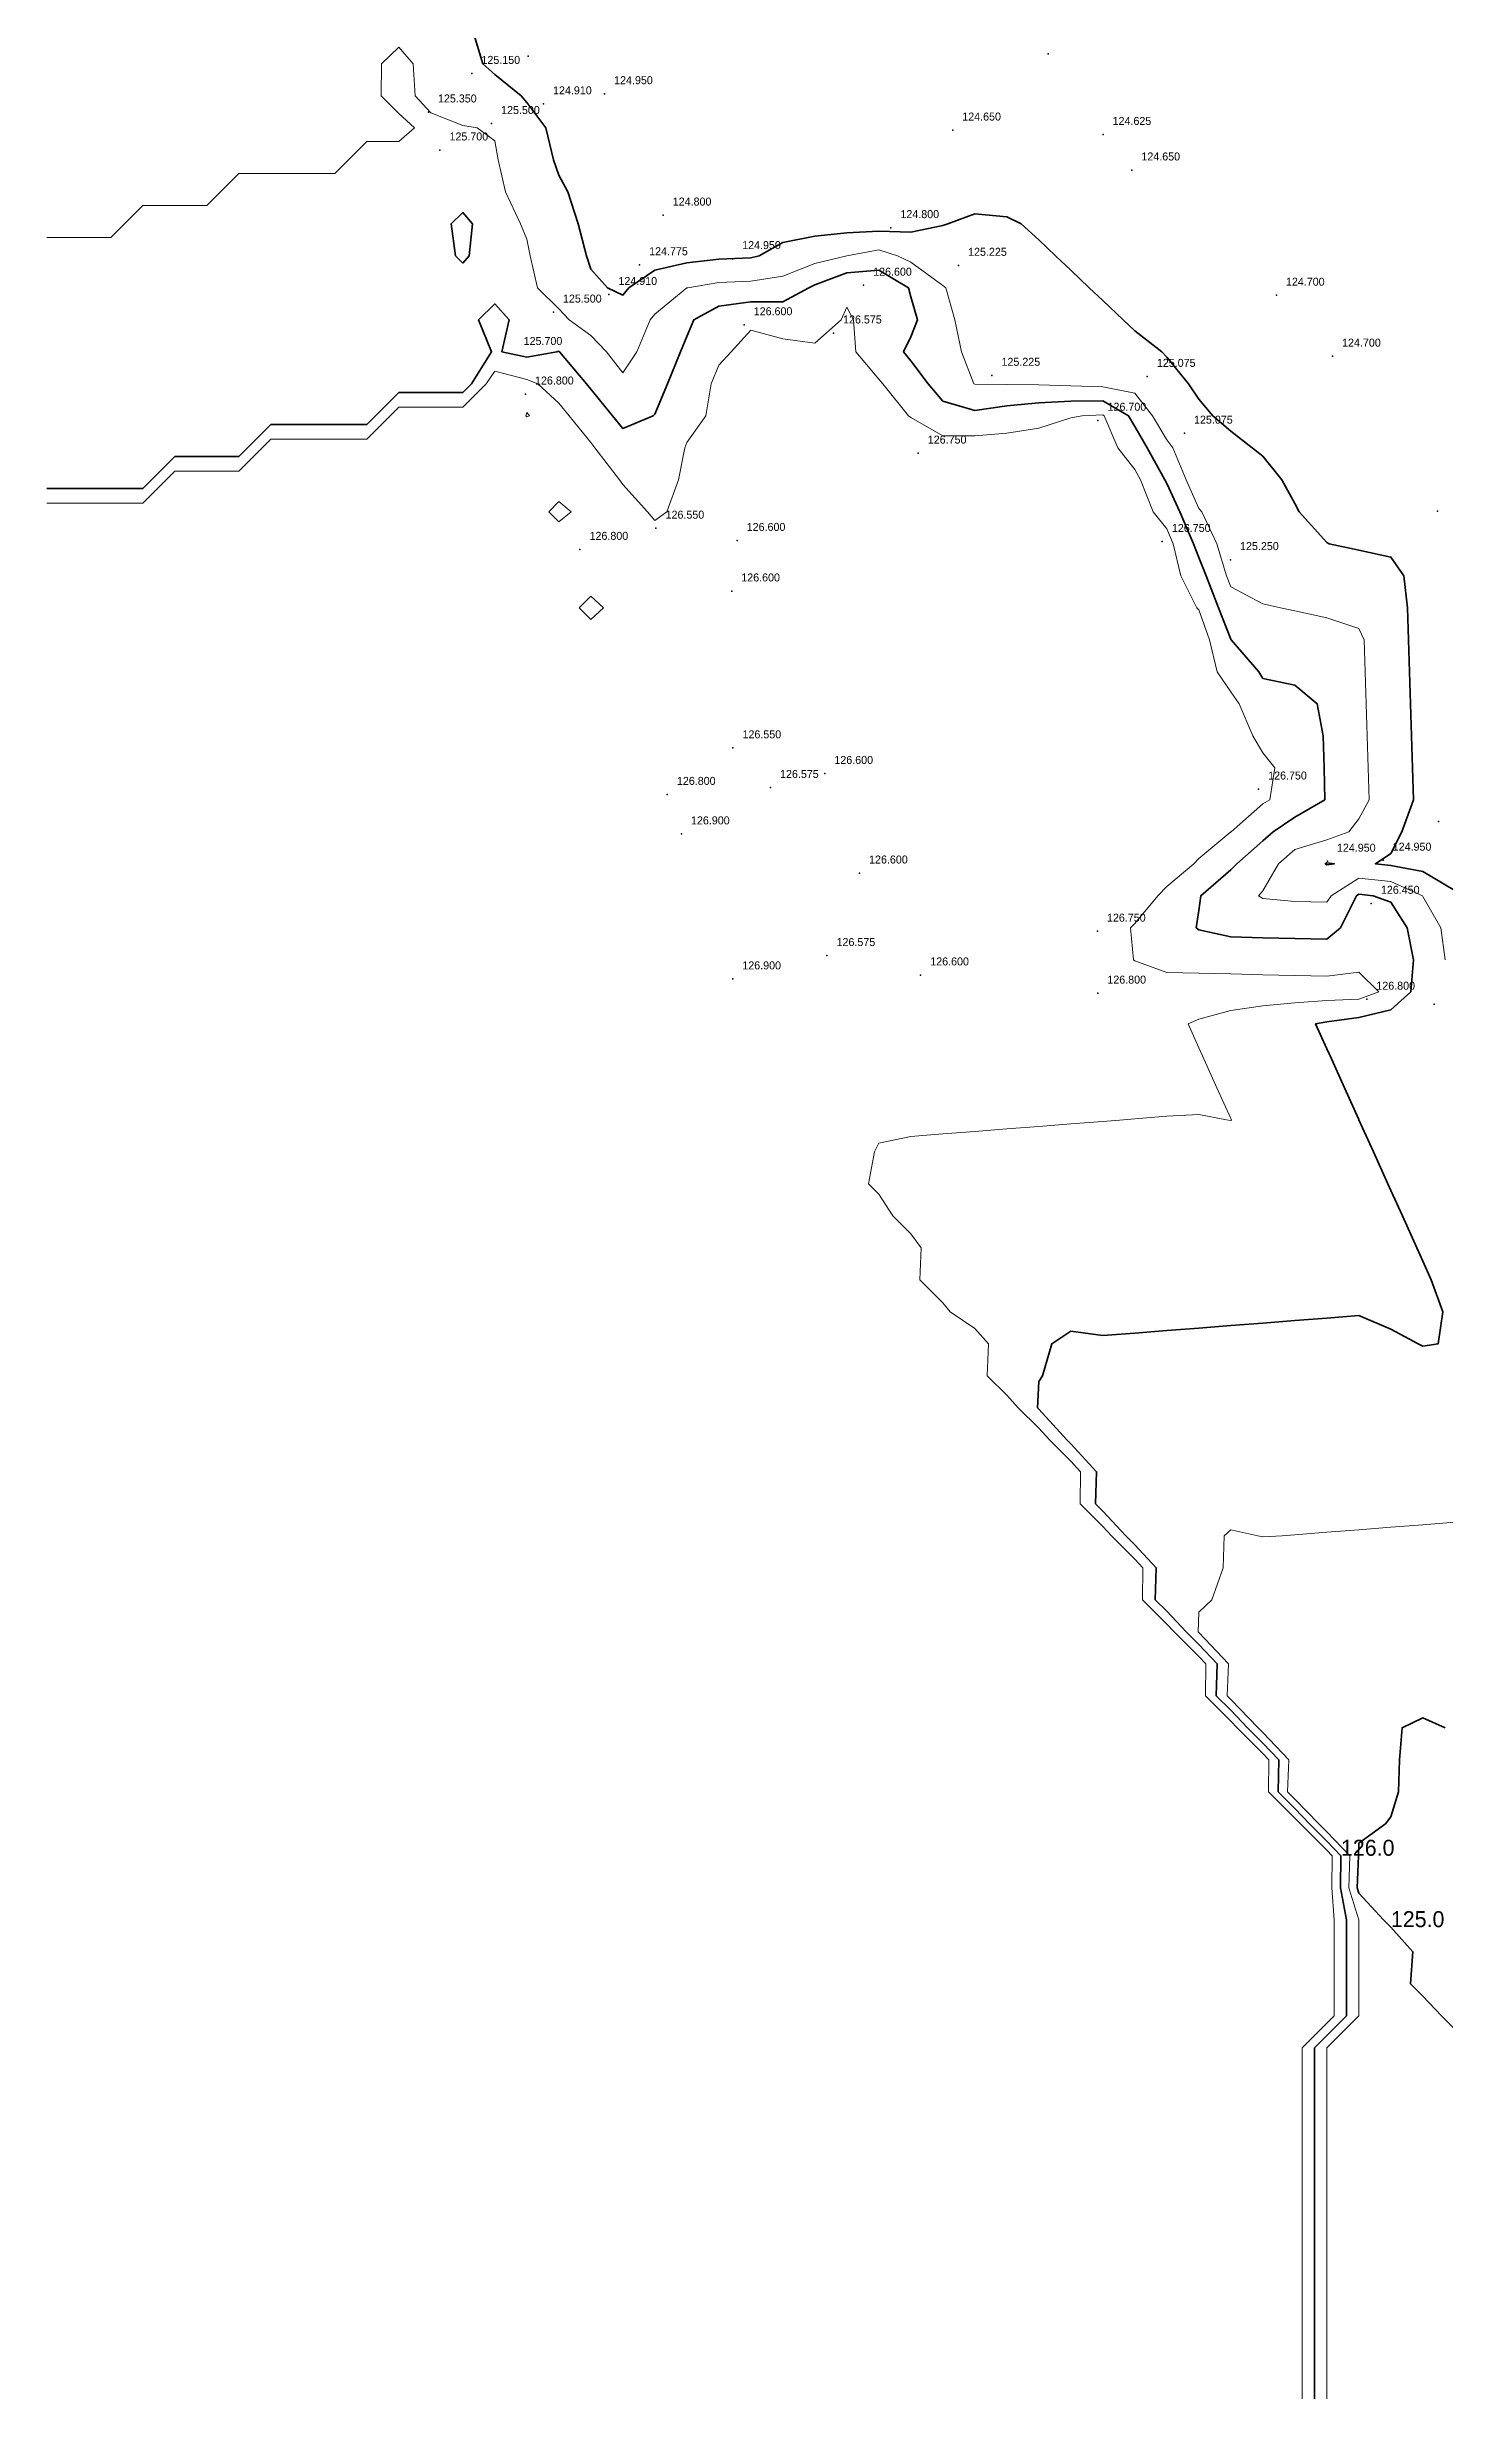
# Model space of a CAD drawing. Header units: metres. Extents: x 287882 to 288136, y 62808 to 63073.
# Drawn here: x 287881.6 to 287925.3, y 62942.3 to 63015.6 of the extents above; entities that cross this region are included whole.
import ezdxf

# ---------------------------------------------------------------- set-up
doc = ezdxf.new("R2010")
doc.units = ezdxf.units.M
for name, color, linetype in [('TOPO-CONT-PRIMARY', 2, 'Continuous'), ('TOPO-CONT-SECONDARY', 253, 'Continuous'), ('TOPO-CONT-TEXT', 3, 'Continuous'), ('TOPO-POINTS', 1, 'Continuous')]:
    doc.layers.add(name, color=color, linetype=linetype)

msp = doc.modelspace()

# ---------------------------------------------------------------- linework, layer by layer
at = {"layer": 'TOPO-CONT-PRIMARY', "lineweight": 35}
for points, elevation in [([(287925.6, 62989.205), (287924.6, 62989.798), (287923.6, 62989.992), (287923.119, 62990.043), (287923.6, 62990.367), (287923.942, 62991.043), (287924.304, 62992.043), (287924.272, 62993.043), (287924.241, 62994.043), (287924.21, 62995.043), (287924.179, 62996.043), (287924.147, 62997.043), (287924.116, 62998.043), (287924.002, 62999.043), (287923.6, 62999.628), (287922.6, 62999.843), (287921.671, 63000.043), (287921.6, 63000.085), (287920.73, 63001.043), (287920.6, 63001.303), (287920.188, 63002.043), (287919.6, 63002.778), (287919.262, 63003.043), (287918.6, 63003.564), (287918.033, 63004.043), (287917.6, 63004.558), (287917.275, 63005.043), (287916.6, 63005.876), (287916.438, 63006.043), (287915.6, 63006.695), (287915.232, 63007.043), (287914.6, 63007.642), (287914.176, 63008.043), (287913.6, 63008.588), (287913.12, 63009.043), (287912.6, 63009.535), (287912.048, 63010.043), (287911.6, 63010.264), (287910.6, 63010.355), (287909.754, 63010.043), (287909.6, 63009.984), (287908.6, 63009.781), (287907.6, 63009.808), (287906.6, 63009.755), (287905.6, 63009.658), (287904.6, 63009.456), (287903.857, 63009.043), (287903.6, 63008.975), (287902.6, 63008.931), (287901.6, 63008.826), (287900.6, 63008.592), (287899.789, 63008.043), (287899.6, 63007.814), (287899.122, 63008.043), (287898.6, 63008.627), (287898.46, 63009.043), (287898.201, 63010.043), (287897.881, 63011.043), (287897.6, 63011.564), (287897.436, 63012.043), (287897.19, 63013.043), (287896.6, 63013.829), (287896.422, 63014.043), (287895.6, 63014.711), (287895.226, 63015.043), (287894.923, 63016.043)], 125), ([(287894.6, 63008.815), (287894.798, 63009.043), (287894.903, 63010.043), (287894.6, 63010.39), (287894.232, 63010.043), (287894.371, 63009.043), (287894.6, 63008.815)], 126), ([(287921.216, 62942.043), (287921.216, 62943.043), (287921.216, 62944.043), (287921.216, 62945.043), (287921.216, 62946.043), (287921.216, 62947.043), (287921.216, 62948.043), (287921.216, 62949.043), (287921.216, 62950.043), (287921.216, 62951.043), (287921.216, 62952.043), (287921.216, 62953.043), (287921.6, 62953.428), (287922.216, 62954.043), (287922.216, 62955.043), (287922.216, 62956.043), (287922.216, 62957.043), (287922.021, 62958.043), (287922.04, 62959.043), (287921.6, 62959.504), (287921.06, 62960.043), (287920.6, 62960.518), (287920.075, 62961.043), (287920.096, 62962.043), (287919.6, 62962.565), (287919.122, 62963.043), (287918.6, 62963.588), (287918.145, 62964.043), (287918.169, 62965.043), (287917.6, 62965.646), (287917.203, 62966.043), (287916.6, 62966.682), (287916.239, 62967.043), (287916.266, 62968.043), (287915.6, 62968.756), (287915.313, 62969.043), (287914.6, 62969.81), (287914.367, 62970.043), (287914.403, 62971.043), (287913.6, 62971.915), (287913.472, 62972.043), (287912.6, 62972.998), (287912.555, 62973.043), (287912.6, 62973.868), (287912.714, 62974.043), (287913.009, 62975.043), (287913.6, 62975.44), (287914.6, 62975.298), (287915.6, 62975.377), (287916.6, 62975.455), (287917.6, 62975.534), (287918.6, 62975.612), (287919.6, 62975.691), (287920.6, 62975.769), (287921.6, 62975.847), (287922.6, 62975.926), (287923.6, 62975.498), (287924.454, 62975.043), (287924.6, 62974.969), (287925.081, 62975.043), (287925.228, 62976.043), (287924.862, 62977.043), (287924.6, 62977.623), (287924.41, 62978.043), (287923.958, 62979.043), (287923.6, 62979.836), (287923.507, 62980.043), (287923.055, 62981.043), (287922.603, 62982.043), (287922.6, 62982.05), (287922.151, 62983.043), (287921.699, 62984.043), (287921.6, 62984.263), (287921.248, 62985.043), (287921.6, 62985.102), (287922.6, 62985.238), (287923.6, 62985.482), (287924.225, 62986.043), (287924.308, 62987.043), (287924.105, 62988.043), (287923.6, 62988.842), (287923.043, 62989.043), (287922.6, 62989.091), (287922.525, 62989.043), (287922.024, 62988.043), (287921.6, 62987.688), (287920.6, 62987.711), (287919.6, 62987.733), (287918.6, 62987.756), (287917.6, 62987.981), (287917.513, 62988.043), (287917.6, 62988.58), (287917.66, 62989.043), (287918.6, 62989.85), (287918.782, 62990.043), (287919.6, 62990.764), (287919.917, 62991.043), (287920.6, 62991.503), (287921.539, 62992.043), (287921.514, 62993.043), (287921.482, 62994.043), (287921.297, 62995.043), (287920.6, 62995.621), (287919.6, 62995.836), (287919.474, 62996.043), (287918.614, 62997.043), (287918.6, 62997.056), (287918.216, 62998.043), (287917.827, 62999.043), (287917.6, 62999.616), (287917.432, 63000.043), (287917.007, 63001.043), (287916.6, 63001.93), (287916.538, 63002.043), (287915.987, 63003.043), (287915.6, 63003.702), (287915.402, 63004.043), (287914.6, 63004.507), (287913.6, 63004.501), (287912.6, 63004.443), (287911.6, 63004.348), (287910.6, 63004.207), (287909.6, 63004.5), (287909.145, 63005.043), (287908.6, 63005.764), (287908.37, 63006.043), (287908.6, 63006.504), (287908.805, 63007.043), (287908.6, 63007.762), (287908.522, 63008.043), (287907.6, 63008.588), (287906.6, 63008.505), (287905.6, 63008.134), (287905.413, 63008.043), (287904.6, 63007.6), (287903.6, 63007.599), (287902.6, 63007.467), (287901.816, 63007.043), (287901.6, 63006.52), (287901.404, 63006.043), (287900.992, 63005.043), (287900.6, 63004.092), (287900.543, 63004.043), (287899.6, 63003.641), (287899.274, 63004.043), (287898.6, 63004.874), (287898.463, 63005.043), (287897.623, 63006.043), (287897.6, 63006.062), (287897.536, 63006.043), (287896.6, 63005.876), (287895.821, 63006.043), (287896.042, 63007.043), (287895.6, 63007.538), (287895.091, 63007.043), (287895.499, 63006.043), (287894.873, 63005.043), (287894.6, 63004.771), (287893.6, 63004.771), (287892.6, 63004.771), (287891.873, 63004.043), (287891.6, 63003.771), (287890.6, 63003.771), (287889.6, 63003.771), (287888.6, 63003.771), (287887.873, 63003.043), (287887.6, 63002.771), (287886.6, 63002.771), (287885.6, 63002.771), (287884.873, 63002.043), (287884.6, 63001.771), (287883.6, 63001.771), (287882.6, 63001.771), (287881.6, 63001.771)], 126), ([(287921.6, 62990.004), (287921.547, 62990.043), (287921.6, 62990.068), (287921.837, 62990.043), (287921.6, 62990.004)], 125), ([(287925.6, 62953.621), (287925.177, 62954.043), (287924.6, 62954.655), (287924.212, 62955.043), (287924.291, 62956.043), (287923.6, 62956.812), (287923.369, 62957.043), (287922.6, 62957.875), (287922.547, 62958.043), (287922.59, 62959.043), (287922.6, 62959.437), (287923.432, 62960.043), (287923.6, 62960.261), (287923.835, 62961.043), (287923.874, 62962.043), (287923.95, 62963.043), (287924.6, 62963.355), (287925.293, 62963.043)], 125)]:
    msp.add_lwpolyline(points, dxfattribs=dict(at, elevation=elevation))
at = {"layer": 'TOPO-CONT-SECONDARY', "lineweight": 13}
for points, elevation in [([(287925.3, 62987.043), (287925.162, 62988.043), (287924.6, 62989.024), (287924.588, 62989.043), (287923.6, 62989.488), (287922.6, 62989.595), (287921.735, 62989.043), (287921.6, 62988.846), (287920.6, 62988.868), (287919.6, 62988.961), (287919.465, 62989.043), (287919.6, 62989.193), (287920.09, 62990.043), (287920.6, 62990.493), (287921.6, 62990.791), (287922.287, 62991.043), (287922.6, 62991.448), (287922.924, 62992.043), (287922.893, 62993.043), (287922.862, 62994.043), (287922.831, 62995.043), (287922.799, 62996.043), (287922.768, 62997.043), (287922.6, 62997.393), (287921.6, 62997.732), (287920.6, 62997.948), (287920.155, 62998.043), (287919.6, 62998.163), (287918.6, 62998.692), (287918.464, 62999.043), (287918.166, 63000.043), (287917.689, 63001.043), (287917.6, 63001.145), (287917.206, 63002.043), (287916.79, 63003.043), (287916.6, 63003.291), (287916.153, 63004.043), (287915.6, 63004.752), (287914.6, 63004.945), (287913.6, 63004.974), (287912.6, 63005.005), (287911.6, 63005.016), (287910.6, 63005.025), (287910.568, 63005.043), (287910.182, 63006.043), (287909.973, 63007.043), (287909.696, 63008.043), (287909.6, 63008.118), (287908.6, 63008.842), (287908.182, 63009.043), (287907.6, 63009.232), (287906.6, 63009.044), (287906.599, 63009.043), (287905.6, 63008.8), (287904.6, 63008.406), (287903.6, 63008.246), (287902.6, 63008.202), (287901.625, 63008.043), (287901.6, 63008.037), (287900.6, 63007.22), (287900.45, 63007.043), (287900.038, 63006.043), (287899.6, 63005.379), (287899.085, 63006.043), (287898.6, 63006.547), (287897.917, 63007.043), (287897.6, 63007.389), (287896.931, 63008.043), (287896.703, 63009.043), (287896.6, 63009.563), (287896.4, 63010.043), (287895.934, 63011.043), (287895.708, 63012.043), (287895.6, 63012.629), (287895.043, 63013.043), (287894.6, 63013.111), (287893.6, 63013.504), (287893.11, 63014.043), (287893.043, 63015.043), (287892.6, 63015.563), (287892.054, 63015.043), (287892.043, 63014.043), (287892.6, 63013.486), (287893.092, 63013.043), (287892.6, 63012.615), (287891.6, 63012.615), (287891.029, 63012.043), (287890.6, 63011.615), (287889.6, 63011.615), (287888.6, 63011.615), (287887.6, 63011.615), (287887.029, 63011.043), (287886.6, 63010.615), (287885.6, 63010.615), (287884.6, 63010.615), (287884.029, 63010.043), (287883.6, 63009.615), (287882.6, 63009.615), (287881.6, 63009.615)], 125.5), ([(287920.831, 62942.043), (287920.831, 62943.043), (287920.831, 62944.043), (287920.831, 62945.043), (287920.831, 62946.043), (287920.831, 62947.043), (287920.831, 62948.043), (287920.831, 62949.043), (287920.831, 62950.043), (287920.831, 62951.043), (287920.831, 62952.043), (287920.831, 62953.043), (287921.6, 62953.813), (287921.831, 62954.043), (287921.831, 62955.043), (287921.831, 62956.043), (287921.831, 62957.043), (287921.758, 62958.043), (287921.765, 62959.043), (287921.6, 62959.216), (287920.773, 62960.043), (287920.6, 62960.221), (287919.778, 62961.043), (287919.786, 62962.043), (287919.6, 62962.239), (287918.796, 62963.043), (287918.6, 62963.248), (287917.804, 62964.043), (287917.813, 62965.043), (287917.6, 62965.269), (287916.826, 62966.043), (287916.6, 62966.283), (287915.84, 62967.043), (287915.85, 62968.043), (287915.6, 62968.311), (287914.867, 62969.043), (287914.6, 62969.331), (287913.888, 62970.043), (287913.901, 62971.043), (287913.6, 62971.37), (287912.927, 62972.043), (287912.6, 62972.401), (287911.958, 62973.043), (287911.6, 62973.432), (287910.989, 62974.043), (287911.021, 62975.043), (287910.6, 62975.518), (287909.831, 62976.043), (287909.6, 62976.324), (287908.881, 62977.043), (287908.926, 62978.043), (287908.6, 62978.483), (287908.04, 62979.043), (287907.6, 62979.72), (287907.277, 62980.043), (287907.46, 62981.043), (287907.6, 62981.311), (287908.6, 62981.523), (287909.6, 62981.601), (287910.6, 62981.68), (287911.6, 62981.758), (287912.6, 62981.836), (287913.6, 62981.915), (287914.6, 62981.993), (287915.24, 62982.043), (287915.6, 62982.072), (287916.6, 62982.15), (287917.6, 62982.207), (287918.465, 62982.043), (287918.6, 62982.021), (287918.617, 62982.043), (287918.6, 62982.081), (287918.166, 62983.043), (287917.714, 62984.043), (287917.6, 62984.295), (287917.262, 62985.043), (287917.6, 62985.189), (287918.6, 62985.456), (287919.6, 62985.604), (287920.6, 62985.699), (287921.6, 62985.765), (287922.6, 62985.813), (287923.222, 62986.043), (287922.6, 62986.65), (287921.6, 62986.53), (287920.6, 62986.553), (287919.6, 62986.575), (287918.6, 62986.598), (287917.6, 62986.621), (287916.6, 62986.643), (287915.6, 62987.009), (287915.561, 62987.043), (287915.463, 62988.043), (287915.6, 62988.172), (287916.316, 62989.043), (287916.6, 62989.328), (287917.439, 62990.043), (287917.6, 62990.204), (287918.6, 62991.036), (287918.609, 62991.043), (287919.6, 62991.917), (287919.822, 62992.043), (287919.973, 62993.043), (287919.6, 62993.51), (287919.286, 62994.043), (287918.859, 62995.043), (287918.6, 62995.419), (287918.167, 62996.043), (287917.935, 62997.043), (287917.6, 62997.983), (287917.54, 62998.043), (287917.038, 62999.043), (287916.801, 63000.043), (287916.6, 63000.512), (287916.172, 63001.043), (287915.775, 63002.043), (287915.6, 63002.361), (287915.064, 63003.043), (287914.645, 63004.043), (287914.6, 63004.069), (287913.952, 63004.043), (287913.6, 63003.975), (287912.6, 63003.653), (287911.6, 63003.503), (287910.6, 63003.415), (287909.6, 63003.42), (287908.6, 63003.987), (287908.527, 63004.043), (287907.721, 63005.043), (287907.6, 63005.188), (287906.883, 63006.043), (287906.802, 63007.043), (287906.6, 63007.434), (287906.424, 63007.043), (287905.6, 63006.314), (287904.6, 63006.446), (287903.6, 63006.714), (287902.988, 63006.043), (287902.6, 63005.623), (287902.364, 63005.043), (287902.195, 63004.043), (287901.6, 63003.203), (287901.535, 63003.043), (287901.338, 63002.043), (287900.972, 63001.043), (287900.6, 63000.77), (287900.365, 63001.043), (287899.6, 63001.898), (287899.497, 63002.043), (287898.728, 63003.043), (287898.6, 63003.202), (287897.918, 63004.043), (287897.6, 63004.435), (287896.944, 63005.043), (287896.6, 63005.177), (287895.6, 63005.435), (287895.327, 63005.043), (287894.6, 63004.316), (287893.6, 63004.316), (287892.6, 63004.316), (287892.327, 63004.043), (287891.6, 63003.316), (287890.6, 63003.316), (287889.6, 63003.316), (287888.6, 63003.316), (287888.327, 63003.043), (287887.6, 63002.316), (287886.6, 63002.316), (287885.6, 63002.316), (287885.327, 63002.043), (287884.6, 63001.316), (287883.6, 63001.316), (287882.6, 63001.316), (287881.6, 63001.316)], 126.5), ([(287896.6, 63004.009), (287896.566, 63004.043), (287896.6, 63004.143), (287896.683, 63004.043), (287896.6, 63004.009)], 126.5), ([(287897.6, 63000.726), (287897.283, 63001.043), (287897.6, 63001.368), (287897.98, 63001.043), (287897.6, 63000.726)], 126.5), ([(287898.6, 62997.679), (287898.236, 62998.043), (287898.6, 62998.409), (287898.991, 62998.043), (287898.6, 62997.679)], 126.5), ([(287921.6, 62942.043), (287921.6, 62943.043), (287921.6, 62944.043), (287921.6, 62945.043), (287921.6, 62946.043), (287921.6, 62947.043), (287921.6, 62948.043), (287921.6, 62949.043), (287921.6, 62950.043), (287921.6, 62951.043), (287921.6, 62952.043), (287921.6, 62953.043), (287921.6, 62953.043), (287922.6, 62954.043), (287922.6, 62955.043), (287922.6, 62956.043), (287922.6, 62957.043), (287922.284, 62958.043), (287922.315, 62959.043), (287921.6, 62959.791), (287921.348, 62960.043), (287920.6, 62960.815), (287920.372, 62961.043), (287920.406, 62962.043), (287919.6, 62962.891), (287919.448, 62963.043), (287918.6, 62963.928), (287918.485, 62964.043), (287918.524, 62965.043), (287917.6, 62966.022), (287917.579, 62966.043), (287917.6, 62966.652), (287918.007, 62967.043), (287918.36, 62968.043), (287918.386, 62969.043), (287918.6, 62969.233), (287919.447, 62969.043), (287919.6, 62969.012), (287920.208, 62969.043), (287920.6, 62969.074), (287921.6, 62969.153), (287922.6, 62969.231), (287923.6, 62969.309), (287924.6, 62969.388), (287925.6, 62969.466)], 125.5)]:
    msp.add_lwpolyline(points, dxfattribs=dict(at, elevation=elevation))
at = {"layer": 'TOPO-POINTS'}
for p in [(287896.645, 63015.281), (287912.886, 63015.349), (287894.881, 63014.738), (287899.027, 63014.104), (287893.523, 63013.533), (287897.118, 63013.786), (287895.495, 63013.171), (287909.907, 63012.967), (287914.604, 63012.831), (287893.882, 63012.345), (287915.504, 63011.72), (287900.859, 63010.311), (287907.974, 63009.918), (287903.028, 63008.95), (287900.122, 63008.759), (287910.089, 63008.741), (287899.161, 63007.829), (287907.122, 63008.119), (287920.021, 63007.807), (287897.428, 63007.279), (287903.389, 63006.883), (287906.181, 63006.626), (287896.199, 63005.954), (287911.132, 63005.304), (287915.988, 63005.27), (287921.776, 63005.903), (287896.555, 63004.719), (287914.447, 63003.899), (287917.149, 63003.496), (287908.829, 63002.872), (287925.056, 63001.059), (287900.635, 63000.526), (287903.17, 63000.143), (287898.259, 62999.865), (287916.458, 63000.111), (287918.587, 62999.545), (287903, 62998.565), (287903.039, 62993.662), (287905.91, 62992.862), (287900.989, 62992.207), (287904.212, 62992.423), (287919.466, 62992.375), (287925.084, 62991.36), (287901.429, 62990.973), (287921.615, 62990.119), (287923.357, 62990.152), (287906.994, 62989.75), (287922.989, 62988.804), (287914.428, 62987.933), (287905.978, 62987.171), (287903.033, 62986.442), (287908.906, 62986.566), (287914.44, 62985.997), (287922.846, 62985.807), (287924.956, 62985.658)]:
    msp.add_point(p, dxfattribs=at)

# ---------------------------------------------------------------- texts
at = {"layer": 'TOPO-CONT-TEXT'}
for s, height, p in [('125.150', 0.25, (287895.181, 63015.038)), ('125.350', 0.25, (287893.823, 63013.833)), ('124.910', 0.25, (287897.418, 63014.086)), ('124.950', 0.25, (287899.327, 63014.404)), ('125.500', 0.25, (287895.795, 63013.471)), ('124.650', 0.25, (287910.207, 63013.267)), ('124.625', 0.25, (287914.904, 63013.131)), ('125.700', 0.25, (287894.182, 63012.645)), ('124.650', 0.25, (287915.804, 63012.02)), ('124.800', 0.25, (287901.159, 63010.611)), ('124.800', 0.25, (287908.274, 63010.218)), ('124.775', 0.25, (287900.422, 63009.059)), ('124.950', 0.25, (287903.328, 63009.25)), ('125.225', 0.25, (287910.389, 63009.041)), ('124.910', 0.25, (287899.461, 63008.129)), ('126.600', 0.25, (287907.422, 63008.419)), ('124.700', 0.25, (287920.321, 63008.107)), ('125.500', 0.25, (287897.728, 63007.579)), ('126.600', 0.25, (287903.689, 63007.183)), ('126.575', 0.25, (287906.481, 63006.926)), ('125.700', 0.25, (287896.499, 63006.254)), ('124.700', 0.25, (287922.076, 63006.203)), ('126.800', 0.25, (287896.855, 63005.019)), ('125.225', 0.25, (287911.432, 63005.604)), ('125.075', 0.25, (287916.288, 63005.57)), ('126.700', 0.25, (287914.747, 63004.199)), ('125.075', 0.25, (287917.449, 63003.796)), ('126.750', 0.25, (287909.129, 63003.172)), ('126.550', 0.25, (287900.935, 63000.826)), ('126.800', 0.25, (287898.559, 63000.165)), ('126.600', 0.25, (287903.47, 63000.443)), ('126.750', 0.25, (287916.758, 63000.411)), ('125.250', 0.25, (287918.887, 62999.845)), ('126.600', 0.25, (287903.3, 62998.865)), ('126.550', 0.25, (287903.339, 62993.962)), ('126.575', 0.25, (287904.512, 62992.723)), ('126.600', 0.25, (287906.21, 62993.162)), ('126.750', 0.25, (287919.766, 62992.675)), ('126.800', 0.25, (287901.289, 62992.507)), ('126.900', 0.25, (287901.729, 62991.273)), ('124.950', 0.25, (287921.915, 62990.419)), ('124.950', 0.25, (287923.657, 62990.452)), ('126.600', 0.25, (287907.294, 62990.05)), ('126.450', 0.25, (287923.289, 62989.104)), ('126.750', 0.25, (287914.728, 62988.233)), ('126.575', 0.25, (287906.278, 62987.471)), ('126.900', 0.25, (287903.333, 62986.742)), ('126.600', 0.25, (287909.206, 62986.866)), ('126.800', 0.25, (287914.74, 62986.297)), ('126.800', 0.25, (287923.146, 62986.107)), ('126.0', 0.5, (287922.04, 62959.043)), ('125.0', 0.5, (287923.6, 62956.812))]:
    msp.add_text(s, height=height, dxfattribs=at).set_placement(p)

doc.saveas('drawing.dxf')
